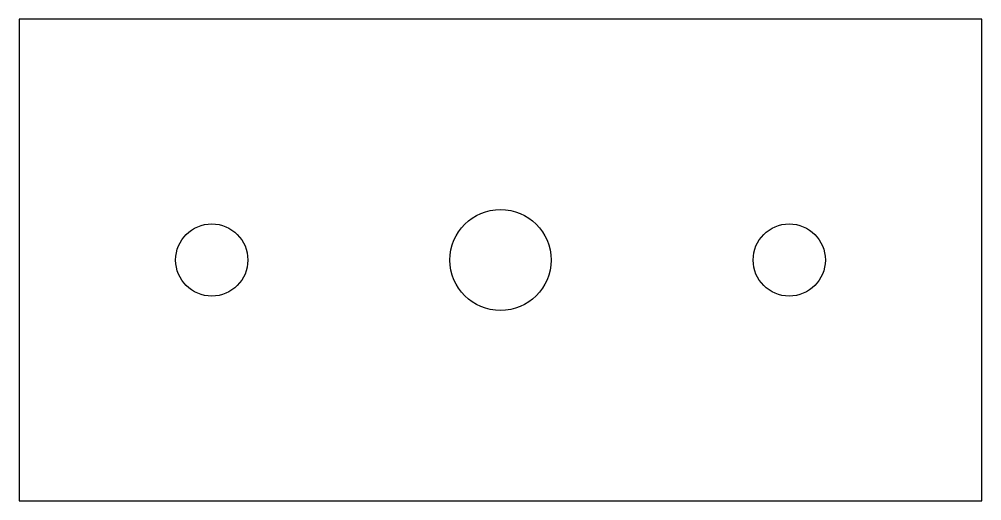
# Model space of a CAD drawing. Header units: millimetres. Extents: x 220.9 to 260.9, y 528 to 548.
import ezdxf

# ---------------------------------------------------------------- set-up
doc = ezdxf.new("R2010")
doc.units = ezdxf.units.MM
doc.layers.get('0').update_dxf_attribs({"linetype": 'CONTINUOUS'})

msp = doc.modelspace()

# ---------------------------------------------------------------- linework, layer by layer
msp.add_lwpolyline([(220.9, 548), (220.9, 528), (260.9, 528), (260.9, 548)], close=True)
for centre, radius in [((240.9, 538), 2.1), ((228.9, 538), 1.5), ((252.9, 538), 1.5)]:
    msp.add_circle(centre, radius)

doc.saveas('drawing.dxf')
